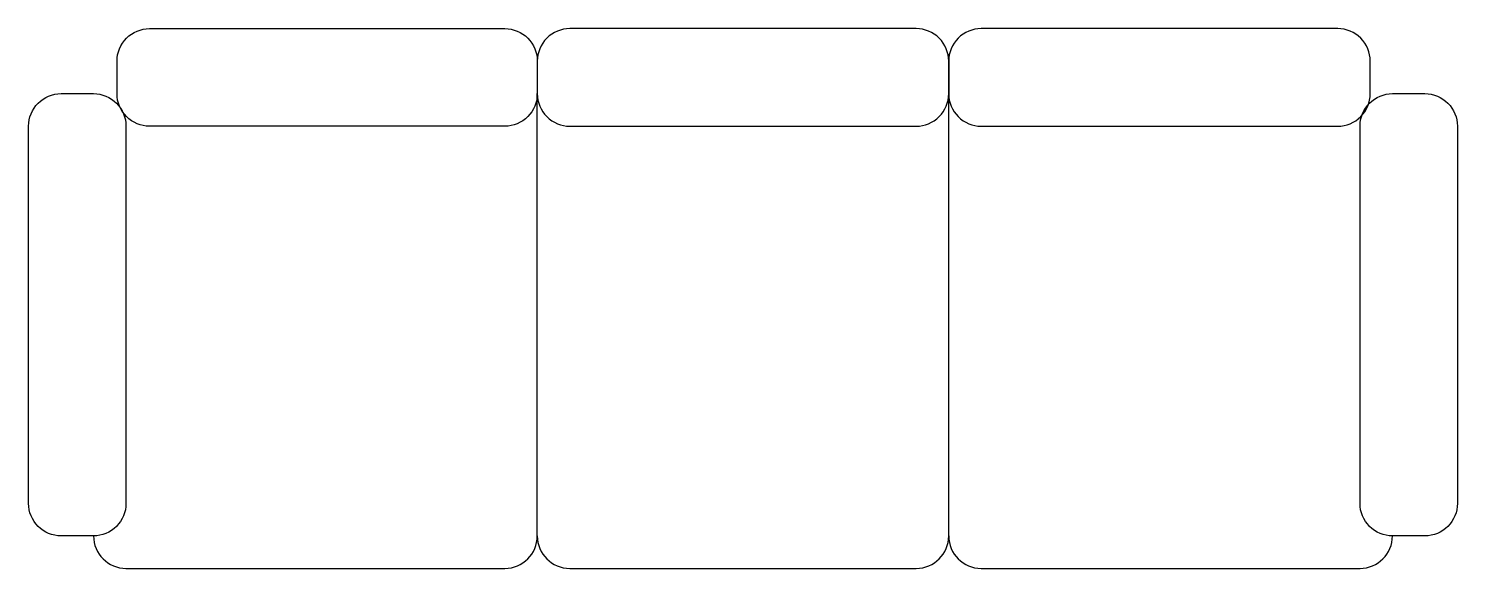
# Model space of a CAD drawing. Extents: x 0 to 2.2, y 0 to 0.83.
import ezdxf

# ---------------------------------------------------------------- set-up
doc = ezdxf.new("R2010")
doc.units = 0
doc.layers.get('0').update_dxf_attribs({"linetype": 'CONTINUOUS'})

msp = doc.modelspace()

# ---------------------------------------------------------------- linework, layer by layer
at = {"color": 0}
for p, q in [((0.7833, 0.05), (0.7833, 0.73)), ((1.4167, 0.05), (1.4167, 0.73)), ((0.15, 0), (0.7333, 0)), ((0.8333, 0), (1.3667, 0)), ((1.4667, 0), (2.05, 0))]:
    msp.add_line(p, q, dxfattribs=at)
for points in [[(0.1862, 0.83), (0.7333, 0.83, -0.414214), (0.7833, 0.78), (0.7833, 0.73, -0.414214), (0.7333, 0.68), (0.1862, 0.68, -0.414214), (0.1362, 0.73), (0.1362, 0.78, -0.414214)], [(0.8333, 0.68), (1.3667, 0.68, 0.414214), (1.4167, 0.73), (1.4167, 0.78, 0.414214), (1.3667, 0.83), (0.8333, 0.83, 0.414214), (0.7833, 0.78), (0.7833, 0.73, 0.414214)], [(1.4667, 0.68), (2.0157, 0.68, 0.414214), (2.0657, 0.73), (2.0657, 0.78, 0.414214), (2.0157, 0.83), (1.4667, 0.83, 0.414214), (1.4167, 0.78), (1.4167, 0.73, 0.414214)], [(0.05, 0.73), (0.1, 0.73, -0.414214), (0.15, 0.68), (0.15, 0.1, -0.414214), (0.1, 0.05), (0.05, 0.05, -0.414214), (0, 0.1), (0, 0.68, -0.414214)], [(2.1, 0.73), (2.15, 0.73, -0.414214), (2.2, 0.68), (2.2, 0.1, -0.414214), (2.15, 0.05), (2.1, 0.05, -0.414214), (2.05, 0.1), (2.05, 0.68, -0.414214)]]:
    msp.add_lwpolyline(points, format="xyb", close=True, dxfattribs=at)
for centre, start, end in [((0.15, 0.05), 180, 270), ((0.7333, 0.05), 270, 0), ((0.8333, 0.05), 180, 270), ((1.3667, 0.05), 270, 0), ((1.4667, 0.05), 180, 270), ((2.05, 0.05), 270, 0)]:
    msp.add_arc(centre, 0.05, start, end, dxfattribs=at)

doc.saveas('drawing.dxf')
